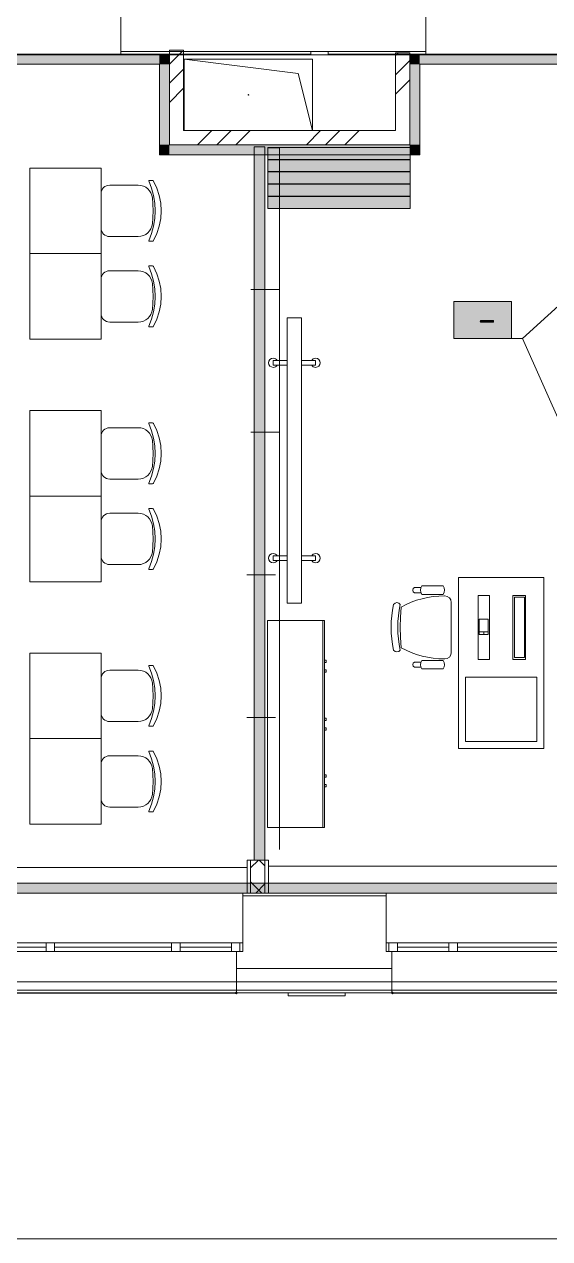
# Model space of a CAD drawing. Header units: millimetres. Extents: x 0 to 1189, y 0 to 841.
# Drawn here: x 443.1 to 480, y 287.9 to 373 of the extents above; entities that cross this region are included whole.
import ezdxf

# ---------------------------------------------------------------- set-up
doc = ezdxf.new("R2010")
doc.units = ezdxf.units.MM

msp = doc.modelspace()

# ---------------------------------------------------------------- hatches: boundary and pattern name
at = {"true_color": 0xf1d696}
h = msp.add_hatch(color=41, dxfattribs=at)
h.dxf.hatch_style = 2
h.paths.add_polyline_path([(386.47659, 370.198336), (386.47659, 370.898337), (452.618691, 370.898337), (452.618691, 370.198336)])
h = msp.add_hatch(color=41, dxfattribs=at)
h.dxf.hatch_style = 2
h.paths.add_polyline_path([(452.618691, 370.198336), (452.618691, 370.898337), (453.318693, 370.898337)])
h = msp.add_hatch(color=41, dxfattribs=at)
h.dxf.hatch_style = 2
h.paths.add_polyline_path([(452.618691, 370.198336), (453.318693, 370.898337), (453.318693, 370.198336)])
h = msp.add_hatch(color=41, dxfattribs=at)
h.dxf.hatch_style = 2
h.paths.add_polyline_path([(470.876719, 370.204336), (470.176718, 370.204336), (470.176718, 370.904337)])
h = msp.add_hatch(color=41, dxfattribs=at)
h.dxf.hatch_style = 2
h.paths.add_polyline_path([(470.876719, 370.904337), (470.876719, 370.204336), (470.176718, 370.904337)])
h = msp.add_hatch(color=41, dxfattribs=at)
h.dxf.hatch_style = 2
h.paths.add_polyline_path([(470.876719, 370.904337), (541.951828, 370.904337), (541.951828, 370.204336), (470.876719, 370.204336)])
h = msp.add_hatch(color=41, dxfattribs=at)
h.dxf.hatch_style = 2
h.paths.add_polyline_path([(452.618691, 370.198336), (453.318693, 370.198336), (453.318693, 364.554328), (452.618691, 364.554328)])
h = msp.add_hatch(color=41, dxfattribs=at)
h.dxf.hatch_style = 2
h.paths.add_polyline_path([(470.876719, 364.554328), (470.176718, 364.554328), (470.176718, 370.204336), (470.876719, 370.204336)])
h = msp.add_hatch(color=41, dxfattribs=at)
h.dxf.hatch_style = 2
h.paths.add_polyline_path([(453.318693, 364.554328), (452.618691, 363.854327), (452.618691, 364.554328)])
h = msp.add_hatch(color=41, dxfattribs=at)
h.dxf.hatch_style = 2
h.paths.add_polyline_path([(453.318693, 364.554328), (453.318693, 363.854327), (452.618691, 363.854327)])
h = msp.add_hatch(color=41, dxfattribs=at)
h.dxf.hatch_style = 2
h.paths.add_polyline_path([(453.318693, 363.854327), (453.318693, 364.554328), (470.176718, 364.554328), (470.176718, 363.854327)])
at = {"true_color": 0xffffff}
h = msp.add_hatch(color=7, dxfattribs=at)
h.dxf.hatch_style = 2
h.paths.add_polyline_path([(460.016703, 314.404251), (459.260702, 314.404251), (459.260702, 364.404327), (460.016703, 364.404327)])
h = msp.add_hatch(color=7, dxfattribs=at)
h.dxf.hatch_style = 2
h.paths.add_polyline_path([(460.216703, 364.370327), (470.216718, 364.370327), (470.216718, 363.530326), (460.216703, 363.530326)])
at = {"true_color": 0xf1d696}
h = msp.add_hatch(color=41, dxfattribs=at)
h.dxf.hatch_style = 2
h.paths.add_polyline_path([(470.176718, 364.554328), (470.876719, 363.854327), (470.176718, 363.854327)])
h = msp.add_hatch(color=41, dxfattribs=at)
h.dxf.hatch_style = 2
h.paths.add_polyline_path([(470.876719, 364.554328), (470.876719, 363.854327), (470.176718, 364.554328)])
at = {"true_color": 0xffffff}
h = msp.add_hatch(color=7, dxfattribs=at)
h.dxf.hatch_style = 2
h.paths.add_polyline_path([(460.216703, 363.510326), (470.216718, 363.510326), (470.216718, 362.670325), (460.216703, 362.670325)])
h = msp.add_hatch(color=7, dxfattribs=at)
h.dxf.hatch_style = 2
h.paths.add_polyline_path([(460.216703, 362.650325), (470.216718, 362.650325), (470.216718, 361.810323), (460.216703, 361.810323)])
h = msp.add_hatch(color=7, dxfattribs=at)
h.dxf.hatch_style = 2
h.paths.add_polyline_path([(460.216703, 361.790323), (470.216718, 361.790323), (470.216718, 360.950322), (460.216703, 360.950322)])
h = msp.add_hatch(color=7, dxfattribs=at)
h.dxf.hatch_style = 2
h.paths.add_polyline_path([(460.216703, 360.930322), (470.216718, 360.930322), (470.216718, 360.090321), (460.216703, 360.090321)])
h = msp.add_hatch(color=7, dxfattribs=at)
h.dxf.hatch_style = 2
h.paths.add_polyline_path([(473.274723, 353.574311), (477.314729, 353.574311), (477.314729, 350.985307), (473.274723, 350.985307)])
h = msp.add_hatch(color=7, dxfattribs=at)
h.dxf.hatch_style = 2
h.paths.add_polyline_path([(473.274723, 353.574311), (477.314729, 353.574311), (477.314729, 350.985307), (473.274723, 350.985307)])
at = {"true_color": 0x0077b0}
h = msp.add_hatch(color=144, dxfattribs=at)
h.paths.add_polyline_path([(474.484045, 352.177881), (474.484045, 352.984861), (474.454555, 353.141544), (474.365534, 353.272595), (474.236894, 353.358998), (474.080556, 353.38835), (473.92408, 353.358998), (473.792822, 353.272595), (473.705385, 353.141544), (473.677066, 352.984861), (473.677066, 352.177881), (473.705385, 352.021543), (473.792822, 351.892903), (473.92408, 351.803882), (474.080556, 351.774392), (474.236894, 351.803882), (474.365534, 351.892903), (474.454555, 352.021543)])
h.paths.add_polyline_path([(474.684688, 352.177881), (474.673534, 352.057226), (474.640108, 351.9452), (474.584461, 351.842166), (474.506645, 351.748485), (474.414877, 351.671185), (474.312824, 351.616675), (474.20116, 351.584386), (474.080556, 351.57375), (473.958823, 351.584386), (473.847116, 351.616675), (473.744917, 351.671185), (473.65171, 351.748485), (473.57398, 351.842166), (473.518523, 351.9452), (473.485286, 352.057226), (473.474219, 352.177881), (473.474219, 352.984861), (473.485286, 353.106593), (473.518523, 353.2183), (473.57398, 353.320499), (473.65171, 353.413706), (473.744917, 353.491522), (473.847116, 353.547169), (473.958823, 353.580595), (474.080556, 353.591749), (474.201212, 353.580638), (474.313238, 353.547514), (474.416272, 353.492685), (474.509953, 353.416462), (474.585857, 353.322824), (474.640522, 353.219678), (474.673586, 353.107024), (474.684688, 352.984861)])
h = msp.add_hatch(color=144, dxfattribs=at)
h.paths.add_polyline_path([(474.484045, 352.177881), (474.484045, 352.984861), (474.454555, 353.141544), (474.365534, 353.272595), (474.236894, 353.358998), (474.080556, 353.38835), (473.92408, 353.358998), (473.792822, 353.272595), (473.705385, 353.141544), (473.677066, 352.984861), (473.677066, 352.177881), (473.705385, 352.021543), (473.792822, 351.892903), (473.92408, 351.803882), (474.080556, 351.774392), (474.236894, 351.803882), (474.365534, 351.892903), (474.454555, 352.021543)])
h.paths.add_polyline_path([(474.684688, 352.177881), (474.673534, 352.057226), (474.640108, 351.9452), (474.584461, 351.842166), (474.506645, 351.748485), (474.414877, 351.671185), (474.312824, 351.616675), (474.20116, 351.584386), (474.080556, 351.57375), (473.958823, 351.584386), (473.847116, 351.616675), (473.744917, 351.671185), (473.65171, 351.748485), (473.57398, 351.842166), (473.518523, 351.9452), (473.485286, 352.057226), (473.474219, 352.177881), (473.474219, 352.984861), (473.485286, 353.106593), (473.518523, 353.2183), (473.57398, 353.320499), (473.65171, 353.413706), (473.744917, 353.491522), (473.847116, 353.547169), (473.958823, 353.580595), (474.080556, 353.591749), (474.201212, 353.580638), (474.313238, 353.547514), (474.416272, 353.492685), (474.509953, 353.416462), (474.585857, 353.322824), (474.640522, 353.219678), (474.673586, 353.107024), (474.684688, 352.984861)])
h = msp.add_hatch(color=144, dxfattribs=at)
h.dxf.hatch_style = 2
h.paths.add_polyline_path([(476.907165, 353.247239), (476.675655, 353.015729), (476.605099, 352.984861), (476.528963, 353.010148), (476.503676, 353.086284), (476.531788, 353.15684), (476.927009, 353.552061), (476.967799, 353.581413), (477.008589, 353.591749), (477.084725, 353.566186), (477.110012, 353.489774), (477.110012, 351.672417), (477.084725, 351.597658), (477.008589, 351.57375), (476.932452, 351.597658), (476.907165, 351.672417)])
h = msp.add_hatch(color=144, dxfattribs=at)
h.dxf.hatch_style = 2
h.paths.add_polyline_path([(476.907165, 353.247239), (476.675655, 353.015729), (476.605099, 352.984861), (476.528963, 353.010148), (476.503676, 353.086284), (476.531788, 353.15684), (476.927009, 353.552061), (476.967799, 353.581413), (477.008589, 353.591749), (477.084725, 353.566186), (477.110012, 353.489774), (477.110012, 351.672417), (477.084725, 351.597658), (477.008589, 351.57375), (476.932452, 351.597658), (476.907165, 351.672417)])
h = msp.add_hatch(color=144, dxfattribs=at)
h.dxf.hatch_style = 2
h.paths.add_polyline_path([(475.997586, 352.075907), (475.190607, 352.075907), (475.11447, 352.101469), (475.089183, 352.177881), (475.11447, 352.254018), (475.190607, 352.279305), (475.997586, 352.279305), (476.073722, 352.254018), (476.099009, 352.177881), (476.073722, 352.101469)])
h = msp.add_hatch(color=144, dxfattribs=at)
h.dxf.hatch_style = 2
h.paths.add_polyline_path([(475.997586, 352.075907), (475.190607, 352.075907), (475.11447, 352.101469), (475.089183, 352.177881), (475.11447, 352.254018), (475.190607, 352.279305), (475.997586, 352.279305), (476.073722, 352.254018), (476.099009, 352.177881), (476.073722, 352.101469)])
at = {"true_color": 0xf1d696}
h = msp.add_hatch(color=41, dxfattribs=at)
h.dxf.hatch_style = 2
h.paths.add_polyline_path([(486.018743, 312.804249), (486.018743, 312.104248), (440.266673, 312.104248), (440.966674, 312.804249)])
h = msp.add_hatch(color=7)
h.dxf.hatch_style = 2
h.paths.add_polyline_path([(458.1067, 305.104237), (458.080262, 305.167799), (458.0167, 305.194237), (457.953137, 305.167799), (457.9267, 305.104237), (457.9267, 305.094237), (457.953137, 305.030674), (458.0167, 305.004237), (458.080262, 305.030674), (458.1067, 305.094237)])
h = msp.add_hatch(color=7)
h.dxf.hatch_style = 2
h.paths.add_polyline_path([(469.056717, 305.104237), (469.030279, 305.167799), (468.966716, 305.194237), (468.903154, 305.167799), (468.876716, 305.104237), (468.876716, 305.094237), (468.903154, 305.030674), (468.966716, 305.004237), (469.030279, 305.030674), (469.056717, 305.094237)])

# ---------------------------------------------------------------- linework, layer by layer
at = {"color": 7, "lineweight": 0}
for points in [[(449.906687, 374.804343), (449.906687, 371.104338)], [(471.31672, 371.104338), (471.31672, 374.804343)], [(454.318694, 371.198338), (453.318693, 371.198338)], [(453.318693, 371.198338), (453.318693, 364.554328)], [(454.318694, 365.554329), (454.318694, 371.198338)], [(198.085303, 370.871337), (863.72632, 370.871337)], [(452.618691, 370.898337), (385.776589, 370.898337)], [(471.31672, 371.104338), (449.906687, 371.104338)], [(449.906687, 371.104338), (449.906687, 370.904337)], [(449.906687, 370.904337), (463.249708, 370.904337)], [(453.318693, 370.898337), (452.618691, 370.898337)], [(453.318693, 370.214336), (454.208694, 371.104338)], [(453.318693, 364.554328), (453.318693, 370.898337)], [(454.358694, 370.549337), (454.358694, 365.554329)], [(463.358708, 370.549337), (454.358694, 370.549337)], [(462.358706, 369.549335), (454.358694, 370.549337)], [(454.358694, 370.549337), (454.358694, 365.554329)], [(463.358708, 370.549337), (454.358694, 370.549337)], [(463.249708, 370.904337), (463.249708, 371.104338)], [(463.358708, 365.554329), (463.358708, 370.549337)], [(463.358708, 365.554329), (463.358708, 370.549337)], [(464.44971, 371.104338), (464.44971, 370.904337)], [(464.44971, 370.904337), (471.31672, 370.904337)], [(469.176717, 370.805337), (469.375717, 371.004338)], [(470.176718, 371.004338), (469.176717, 371.004338)], [(469.176717, 371.004338), (469.176717, 365.554329)], [(469.176717, 369.456335), (470.176718, 370.456337)], [(470.176718, 364.554328), (470.176718, 371.004338)], [(470.176718, 370.904337), (470.176718, 370.204336)], [(541.951828, 370.904337), (470.176718, 370.904337)], [(471.31672, 370.904337), (471.31672, 371.104338)], [(387.176592, 370.198336), (452.618691, 370.198336)], [(452.618691, 370.198336), (452.618691, 364.554328)], [(453.318693, 368.864334), (454.318694, 369.864336)], [(463.357708, 365.554329), (462.358706, 369.549335)], [(470.176718, 370.204336), (470.176718, 364.554328)], [(470.876719, 370.204336), (541.951828, 370.204336)], [(470.876719, 363.854327), (470.876719, 370.204336)], [(469.176717, 368.107333), (470.176718, 369.107335)], [(453.318693, 367.515332), (454.318694, 368.515334)], [(458.833701, 368.049333), (458.858701, 368.074333), (458.883701, 368.049333)], [(458.833701, 368.049333), (458.858701, 368.074333), (458.871701, 368.071333)], [(458.883701, 368.049333), (458.858701, 368.024333), (458.833701, 368.049333)], [(458.865701, 368.025333), (458.833701, 368.049333)], [(469.176717, 365.554329), (454.318694, 365.554329)], [(455.291696, 364.554328), (456.291697, 365.554329)], [(456.641698, 364.554328), (457.641699, 365.554329)], [(457.9907, 364.554328), (458.990701, 365.554329)], [(462.925707, 364.554328), (463.925709, 365.554329)], [(464.274709, 364.554328), (465.274711, 365.554329)], [(465.623711, 364.554328), (466.623713, 365.554329)], [(452.618691, 363.854327), (452.618691, 364.554328)], [(453.318693, 364.554328), (470.176718, 364.554328)], [(470.176718, 364.554328), (453.318693, 364.554328)], [(460.016703, 364.404327), (459.260702, 364.404327)], [(459.260702, 364.404327), (459.260702, 314.404251)], [(460.016703, 314.404251), (460.016703, 364.404327)], [(470.216718, 364.370327), (460.216703, 364.370327)], [(460.216703, 364.370327), (460.216703, 363.530326)], [(470.216718, 363.530326), (470.216718, 364.370327)], [(452.618691, 363.854327), (470.176718, 363.854327)], [(460.216703, 363.530326), (470.216718, 363.530326)], [(470.216718, 363.510326), (460.216703, 363.510326)], [(460.216703, 363.510326), (460.216703, 362.670325)], [(460.260703, 364.349327), (461.060704, 364.349327)], [(461.038704, 364.349327), (461.038704, 315.149252)], [(461.038704, 364.349327), (461.038704, 315.149252)], [(470.876719, 363.854327), (470.176718, 363.854327)], [(470.216718, 362.670325), (470.216718, 363.510326)], [(460.216703, 362.670325), (470.216718, 362.670325)], [(470.216718, 362.650325), (460.216703, 362.650325)], [(460.216703, 362.650325), (460.216703, 361.810323)], [(460.216703, 361.810323), (470.216718, 361.810323)], [(470.216718, 361.810323), (470.216718, 362.650325)], [(470.216718, 361.790323), (460.216703, 361.790323)], [(460.216703, 361.790323), (460.216703, 360.950322)], [(470.216718, 360.950322), (470.216718, 361.790323)], [(460.216703, 360.950322), (470.216718, 360.950322)], [(470.216718, 360.930322), (460.216703, 360.930322)], [(460.216703, 360.930322), (460.216703, 360.090321)], [(470.216718, 360.090321), (470.216718, 360.930322)], [(460.216703, 360.090321), (470.216718, 360.090321)], [(459.038701, 354.404312), (461.038704, 354.404312)], [(459.038701, 344.404297), (461.038704, 344.404297)], [(458.753701, 334.404282), (460.753704, 334.404282)], [(458.753701, 324.404266), (460.753704, 324.404266)], [(460.266703, 314.404251), (458.766701, 314.404251)], [(458.766701, 314.404251), (458.766701, 312.104248)], [(459.016701, 313.86125), (459.559702, 314.404251)], [(459.016701, 314.404251), (459.016701, 312.104248)], [(459.260702, 314.404251), (460.016703, 314.404251)], [(460.016703, 314.01525), (459.627702, 314.404251)], [(460.016703, 314.404251), (460.016703, 312.104248)], [(460.266703, 312.104248), (460.266703, 314.404251)], [(458.766701, 313.90425), (440.266673, 313.90425)], [(486.242743, 313.98825), (460.266703, 313.98825)], [(486.018743, 312.804249), (440.966674, 312.804249)], [(459.806702, 312.104248), (459.016701, 312.894249)], [(459.380702, 312.104248), (460.016703, 312.739248)], [(440.266673, 312.104248), (486.718744, 312.104248)], [(468.518716, 312.104248), (458.4667, 312.104248)], [(458.4667, 312.104248), (458.4667, 311.904247)], [(458.4667, 311.904247), (458.4667, 308.604242)], [(468.518716, 311.904247), (458.4667, 311.904247)], [(468.518716, 311.904247), (468.518716, 312.104248)], [(468.518716, 308.604242), (468.518716, 311.904247)], [(441.066674, 308.604242), (444.666679, 308.604242)], [(444.666679, 308.304242), (441.066674, 308.304242)], [(444.666679, 308.004241), (444.666679, 308.604242)], [(444.666679, 308.604242), (445.26668, 308.604242)], [(445.26668, 308.604242), (444.666679, 308.604242)], [(445.26668, 308.604242), (445.26668, 308.004241)], [(445.26668, 308.604242), (453.466693, 308.604242)], [(453.466693, 308.304242), (445.26668, 308.304242)], [(453.466693, 308.004241), (453.466693, 308.604242)], [(453.466693, 308.604242), (454.066694, 308.604242)], [(454.066694, 308.604242), (453.466693, 308.604242)], [(454.066694, 308.604242), (454.066694, 308.004241)], [(454.066694, 308.604242), (457.666699, 308.604242)], [(457.666699, 308.304242), (454.066694, 308.304242)], [(457.666699, 308.004241), (457.666699, 308.604242)], [(457.666699, 308.604242), (458.4667, 308.604242)], [(458.4667, 308.604242), (457.666699, 308.604242)], [(458.2667, 308.604242), (458.2667, 308.004241)], [(458.4667, 308.604242), (458.4667, 308.004241)], [(458.4667, 308.004241), (458.4667, 308.604242)], [(469.318717, 308.604242), (468.518716, 308.604242)], [(468.518716, 308.604242), (468.518716, 308.004241)], [(469.318717, 308.604242), (468.518716, 308.604242)], [(468.518716, 308.604242), (468.518716, 308.004241)], [(468.718716, 308.604242), (468.718716, 308.004241)], [(469.318717, 308.004241), (469.318717, 308.604242)], [(469.318717, 308.604242), (472.918723, 308.604242)], [(472.918723, 308.304242), (469.318717, 308.304242)], [(472.918723, 308.004241), (472.918723, 308.604242)], [(472.918723, 308.604242), (473.518723, 308.604242)], [(473.518723, 308.604242), (472.918723, 308.604242)], [(473.518723, 308.604242), (473.518723, 308.004241)], [(473.518723, 308.604242), (481.718736, 308.604242)], [(481.718736, 308.304242), (473.518723, 308.304242)], [(444.666679, 308.004241), (441.066674, 308.004241)], [(445.26668, 308.004241), (444.666679, 308.004241)], [(444.666679, 308.004241), (445.26668, 308.004241)], [(453.466693, 308.004241), (445.26668, 308.004241)], [(454.066694, 308.004241), (453.466693, 308.004241)], [(453.466693, 308.004241), (454.066694, 308.004241)], [(457.666699, 308.004241), (454.066694, 308.004241)], [(458.4667, 308.004241), (457.666699, 308.004241)], [(457.666699, 308.004241), (458.4667, 308.004241)], [(458.0167, 308.004241), (458.0167, 306.804239)], [(468.518716, 308.004241), (469.318717, 308.004241)], [(468.518716, 308.004241), (469.318717, 308.004241)], [(468.918716, 306.804239), (468.918716, 308.004241)], [(472.918723, 308.004241), (469.318717, 308.004241)], [(473.518723, 308.004241), (472.918723, 308.004241)], [(472.918723, 308.004241), (473.518723, 308.004241)], [(481.718736, 308.004241), (473.518723, 308.004241)], [(468.918716, 306.804239), (458.0167, 306.804239)], [(458.0167, 306.804239), (458.0167, 305.104237)], [(468.918716, 305.104237), (468.918716, 306.804239)], [(198.085303, 305.871238), (810.158238, 305.871238)], [(458.0167, 305.094237), (440.318673, 305.094237)], [(440.666673, 305.304237), (458.0167, 305.304237)], [(458.0167, 305.104237), (440.666673, 305.104237)], [(468.918716, 305.304237), (458.0167, 305.304237)], [(458.0167, 305.104237), (468.918716, 305.104237)], [(461.658705, 305.104237), (461.658705, 304.904237)], [(461.658705, 304.904237), (465.658711, 304.904237)], [(465.658711, 304.904237), (465.658711, 305.104237)], [(468.918716, 305.304237), (486.268743, 305.304237)], [(468.918716, 305.104237), (486.268743, 305.104237)], [(486.508743, 305.094237), (468.966716, 305.094237)], [(198.085303, 287.87121), (810.158238, 287.87121)]]:
    msp.add_lwpolyline(points, dxfattribs=at)
at = {"color": 144, "lineweight": 0, "true_color": 0x0077b0}
for points in [[(498.391435, 369.395929), (478.09073, 350.985307)], [(473.274723, 353.574311), (477.314729, 353.574311)], [(473.274723, 350.985307), (473.274723, 353.574311)], [(473.274723, 353.574311), (477.314729, 353.574311)], [(473.274723, 350.985307), (473.274723, 353.574311)], [(477.314729, 353.574311), (477.314729, 350.985307)], [(477.314729, 353.574311), (477.314729, 350.985307)], [(477.314729, 350.985307), (473.274723, 350.985307)], [(477.314729, 350.985307), (473.274723, 350.985307)], [(478.09073, 350.985307), (477.314729, 350.985307)], [(478.09073, 350.985307), (477.314729, 350.985307)], [(493.681754, 315.967253), (478.09073, 350.985307)]]:
    msp.add_lwpolyline(points, dxfattribs=at)
at = {"color": 253, "lineweight": 0, "true_color": 0x999999}
for points in [[(443.533678, 356.924316), (443.533678, 362.924325)], [(443.533678, 362.924325), (448.533685, 362.924325)], [(448.533685, 362.924325), (448.533685, 356.924316)], [(451.88069, 362.016324), (451.87769, 362.029324), (451.886315, 362.050699), (451.90769, 362.059324)], [(451.88069, 362.016324), (451.87769, 362.029324), (451.886315, 362.050699), (451.90769, 362.059324)], [(451.88069, 362.016324), (452.07105, 361.512682), (452.208066, 360.993197), (452.290894, 360.462275), (452.318691, 359.924321), (452.290894, 359.386507), (452.208066, 358.855819), (452.07105, 358.336381), (451.88069, 357.832317)], [(451.88069, 362.016324), (452.07105, 361.512682), (452.208066, 360.993197), (452.290894, 360.462275), (452.318691, 359.924321), (452.290894, 359.386507), (452.208066, 358.855819), (452.07105, 358.336381), (451.88069, 357.832317)], [(452.123691, 362.059324), (451.90769, 362.059324)], [(452.123691, 362.059324), (451.90769, 362.059324)], [(452.123691, 362.059324), (452.172566, 362.046699), (452.208691, 362.012324)], [(452.123691, 362.059324), (452.172566, 362.046699), (452.208691, 362.012324)], [(452.208691, 362.012324), (452.44241, 361.519292), (452.611441, 361.002822), (452.714098, 360.469103), (452.748692, 359.924321), (452.714098, 359.37996), (452.611441, 358.846194), (452.44241, 358.32949), (452.208691, 357.836317)], [(452.208691, 362.012324), (452.44241, 361.519292), (452.611441, 361.002822), (452.714098, 360.469103), (452.748692, 359.924321), (452.714098, 359.37996), (452.611441, 358.846194), (452.44241, 358.32949), (452.208691, 357.836317)], [(448.533685, 361.124322), (448.54589, 361.245424), (448.580888, 361.358135), (448.636254, 361.460065), (448.709561, 361.548823), (448.798383, 361.622018), (448.900295, 361.677261), (449.012872, 361.712159), (449.133686, 361.724323)], [(448.533685, 361.124322), (448.54589, 361.245424), (448.580888, 361.358135), (448.636254, 361.460065), (448.709561, 361.548823), (448.798383, 361.622018), (448.900295, 361.677261), (449.012872, 361.712159), (449.133686, 361.724323)], [(448.533685, 358.723319), (448.533685, 361.124322)], [(448.533685, 358.723319), (448.533685, 361.124322)], [(449.133686, 361.724323), (451.136689, 361.724323)], [(449.133686, 361.724323), (451.136689, 361.724323)], [(451.136689, 361.724323), (451.324926, 361.70661), (451.50183, 361.655558), (451.663946, 361.574294), (451.807815, 361.465948), (451.929981, 361.333649), (452.026987, 361.180526), (452.095376, 361.009707), (452.131691, 360.824322)], [(451.136689, 361.724323), (451.324926, 361.70661), (451.50183, 361.655558), (451.663946, 361.574294), (451.807815, 361.465948), (451.929981, 361.333649), (452.026987, 361.180526), (452.095376, 361.009707), (452.131691, 360.824322)], [(452.126691, 360.865322), (452.168566, 360.395946), (452.182691, 359.924321), (452.168566, 359.45307), (452.126691, 358.983319)], [(452.126691, 360.865322), (452.168566, 360.395946), (452.182691, 359.924321), (452.168566, 359.45307), (452.126691, 358.983319)], [(449.133686, 358.124318), (449.012872, 358.136523), (448.900295, 358.171521), (448.798383, 358.226886), (448.709561, 358.300193), (448.636254, 358.389015), (448.580888, 358.490928), (448.54589, 358.603504), (448.533685, 358.724319)], [(449.133686, 358.124318), (449.012872, 358.136523), (448.900295, 358.171521), (448.798383, 358.226886), (448.709561, 358.300193), (448.636254, 358.389015), (448.580888, 358.490928), (448.54589, 358.603504), (448.533685, 358.724319)], [(452.131691, 359.024319), (452.095376, 358.838934), (452.026987, 358.668116), (451.929981, 358.514992), (451.807815, 358.382693), (451.663946, 358.274347), (451.50183, 358.193084), (451.324926, 358.142031), (451.136689, 358.124318)], [(452.131691, 359.024319), (452.095376, 358.838934), (452.026987, 358.668116), (451.929981, 358.514992), (451.807815, 358.382693), (451.663946, 358.274347), (451.50183, 358.193084), (451.324926, 358.142031), (451.136689, 358.124318)], [(449.133686, 358.124318), (451.136689, 358.124318)], [(449.133686, 358.124318), (451.136689, 358.124318)], [(451.90769, 357.789317), (451.886315, 357.798317), (451.87769, 357.819317), (451.88069, 357.832317)], [(451.90769, 357.789317), (451.886315, 357.798317), (451.87769, 357.819317), (451.88069, 357.832317)], [(452.123691, 357.789317), (451.90769, 357.789317)], [(452.123691, 357.789317), (451.90769, 357.789317)], [(452.208691, 357.836317), (452.172566, 357.801942), (452.123691, 357.789317)], [(452.208691, 357.836317), (452.172566, 357.801942), (452.123691, 357.789317)], [(443.533678, 350.924307), (443.533678, 356.924316)], [(443.533678, 356.924316), (448.533685, 356.924316)], [(448.533685, 356.924316), (443.533678, 356.924316)], [(448.533685, 356.924316), (448.533685, 350.924307)], [(451.88069, 356.016315), (451.87769, 356.029315), (451.886315, 356.05069), (451.90769, 356.059315)], [(451.88069, 356.016315), (451.87769, 356.029315), (451.886315, 356.05069), (451.90769, 356.059315)], [(451.88069, 356.016315), (452.07105, 355.512673), (452.208066, 354.993188), (452.290894, 354.462265), (452.318691, 353.924311), (452.290894, 353.386498), (452.208066, 352.85581), (452.07105, 352.336371), (451.88069, 351.832308)], [(451.88069, 356.016315), (452.07105, 355.512673), (452.208066, 354.993188), (452.290894, 354.462265), (452.318691, 353.924311), (452.290894, 353.386498), (452.208066, 352.85581), (452.07105, 352.336371), (451.88069, 351.832308)], [(452.123691, 356.059315), (451.90769, 356.059315)], [(452.123691, 356.059315), (451.90769, 356.059315)], [(452.123691, 356.059315), (452.172566, 356.04669), (452.208691, 356.012315)], [(452.123691, 356.059315), (452.172566, 356.04669), (452.208691, 356.012315)], [(452.208691, 356.012315), (452.44241, 355.519283), (452.611441, 355.002813), (452.714098, 354.469093), (452.748692, 353.924311), (452.714098, 353.379951), (452.611441, 352.846185), (452.44241, 352.329481), (452.208691, 351.836308)], [(452.208691, 356.012315), (452.44241, 355.519283), (452.611441, 355.002813), (452.714098, 354.469093), (452.748692, 353.924311), (452.714098, 353.379951), (452.611441, 352.846185), (452.44241, 352.329481), (452.208691, 351.836308)], [(448.533685, 355.124313), (448.54589, 355.245415), (448.580888, 355.358126), (448.636254, 355.460056), (448.709561, 355.548814), (448.798383, 355.622009), (448.900295, 355.677252), (449.012872, 355.71215), (449.133686, 355.724314)], [(448.533685, 355.124313), (448.54589, 355.245415), (448.580888, 355.358126), (448.636254, 355.460056), (448.709561, 355.548814), (448.798383, 355.622009), (448.900295, 355.677252), (449.012872, 355.71215), (449.133686, 355.724314)], [(448.533685, 352.72331), (448.533685, 355.124313)], [(448.533685, 352.72331), (448.533685, 355.124313)], [(449.133686, 355.724314), (451.136689, 355.724314)], [(449.133686, 355.724314), (451.136689, 355.724314)], [(451.136689, 355.724314), (451.324926, 355.706601), (451.50183, 355.655548), (451.663946, 355.574285), (451.807815, 355.465939), (451.929981, 355.33364), (452.026987, 355.180516), (452.095376, 355.009698), (452.131691, 354.824313)], [(451.136689, 355.724314), (451.324926, 355.706601), (451.50183, 355.655548), (451.663946, 355.574285), (451.807815, 355.465939), (451.929981, 355.33364), (452.026987, 355.180516), (452.095376, 355.009698), (452.131691, 354.824313)], [(452.126691, 354.865313), (452.168566, 354.395937), (452.182691, 353.924311), (452.168566, 353.453061), (452.126691, 352.98331)], [(452.126691, 354.865313), (452.168566, 354.395937), (452.182691, 353.924311), (452.168566, 353.453061), (452.126691, 352.98331)], [(449.133686, 352.124309), (449.012872, 352.136514), (448.900295, 352.171512), (448.798383, 352.226877), (448.709561, 352.300184), (448.636254, 352.389006), (448.580888, 352.490919), (448.54589, 352.603495), (448.533685, 352.72431)], [(449.133686, 352.124309), (449.012872, 352.136514), (448.900295, 352.171512), (448.798383, 352.226877), (448.709561, 352.300184), (448.636254, 352.389006), (448.580888, 352.490919), (448.54589, 352.603495), (448.533685, 352.72431)], [(452.131691, 353.02431), (452.095376, 352.838925), (452.026987, 352.668106), (451.929981, 352.514983), (451.807815, 352.382684), (451.663946, 352.274338), (451.50183, 352.193074), (451.324926, 352.142022), (451.136689, 352.124309)], [(452.131691, 353.02431), (452.095376, 352.838925), (452.026987, 352.668106), (451.929981, 352.514983), (451.807815, 352.382684), (451.663946, 352.274338), (451.50183, 352.193074), (451.324926, 352.142022), (451.136689, 352.124309)], [(449.133686, 352.124309), (451.136689, 352.124309)], [(449.133686, 352.124309), (451.136689, 352.124309)], [(451.90769, 351.789308), (451.886315, 351.798308), (451.87769, 351.819308), (451.88069, 351.832308)], [(451.90769, 351.789308), (451.886315, 351.798308), (451.87769, 351.819308), (451.88069, 351.832308)], [(452.123691, 351.789308), (451.90769, 351.789308)], [(452.123691, 351.789308), (451.90769, 351.789308)], [(452.208691, 351.836308), (452.172566, 351.801933), (452.123691, 351.789308)], [(452.208691, 351.836308), (452.172566, 351.801933), (452.123691, 351.789308)], [(461.587705, 332.424279), (461.587705, 352.424309)], [(461.587705, 352.424309), (462.587707, 352.424309)], [(462.587707, 352.424309), (462.587707, 332.424279)], [(448.533685, 350.924307), (443.533678, 350.924307)], [(460.874704, 349.109304), (460.823735, 349.044007), (460.758704, 348.994929), (460.683173, 348.964038), (460.600704, 348.953304), (460.47661, 348.978413), (460.375203, 349.046929), (460.306797, 349.148632), (460.281703, 349.273304), (460.306797, 349.397398), (460.375203, 349.498805), (460.47661, 349.567211), (460.600704, 349.592305), (460.683173, 349.581727), (460.758704, 349.55118), (460.823735, 349.502445), (460.874704, 349.437305)], [(461.587705, 349.437305), (460.600704, 349.437305)], [(460.600704, 349.437305), (460.600704, 349.109304)], [(460.600704, 349.109304), (461.587705, 349.109304)], [(463.573708, 349.437305), (462.587707, 349.437305)], [(462.587707, 349.109304), (463.573708, 349.109304)], [(463.299708, 349.437305), (463.351239, 349.502445), (463.416458, 349.55118), (463.491802, 349.581727), (463.573708, 349.592305), (463.697802, 349.567211), (463.799209, 349.498805), (463.867615, 349.397398), (463.892709, 349.273304), (463.867615, 349.148632), (463.799209, 349.046929), (463.697802, 348.978413), (463.573708, 348.953304), (463.491802, 348.964038), (463.416458, 348.994929), (463.351239, 349.044007), (463.299708, 349.109304)], [(463.573708, 349.109304), (463.573708, 349.437305)], [(443.533678, 339.92429), (443.533678, 345.924299)], [(443.533678, 345.924299), (448.533685, 345.924299)], [(448.533685, 345.924299), (448.533685, 339.92429)], [(451.88069, 345.016298), (451.87769, 345.029298), (451.886315, 345.050673), (451.90769, 345.059298)], [(451.88069, 345.016298), (451.87769, 345.029298), (451.886315, 345.050673), (451.90769, 345.059298)], [(451.88069, 345.016298), (452.07105, 344.512656), (452.208066, 343.993171), (452.290894, 343.462249), (452.318691, 342.924295), (452.290894, 342.386481), (452.208066, 341.855793), (452.07105, 341.336355), (451.88069, 340.832291)], [(451.88069, 345.016298), (452.07105, 344.512656), (452.208066, 343.993171), (452.290894, 343.462249), (452.318691, 342.924295), (452.290894, 342.386481), (452.208066, 341.855793), (452.07105, 341.336355), (451.88069, 340.832291)], [(452.123691, 345.059298), (451.90769, 345.059298)], [(452.123691, 345.059298), (451.90769, 345.059298)], [(452.123691, 345.059298), (452.172566, 345.046673), (452.208691, 345.012298)], [(452.123691, 345.059298), (452.172566, 345.046673), (452.208691, 345.012298)], [(452.208691, 345.012298), (452.44241, 344.519266), (452.611441, 344.002796), (452.714098, 343.469077), (452.748692, 342.924295), (452.714098, 342.379934), (452.611441, 341.846168), (452.44241, 341.329464), (452.208691, 340.836291)], [(452.208691, 345.012298), (452.44241, 344.519266), (452.611441, 344.002796), (452.714098, 343.469077), (452.748692, 342.924295), (452.714098, 342.379934), (452.611441, 341.846168), (452.44241, 341.329464), (452.208691, 340.836291)], [(448.533685, 344.124296), (448.54589, 344.245398), (448.580888, 344.358109), (448.636254, 344.460039), (448.709561, 344.548797), (448.798383, 344.621993), (448.900295, 344.677235), (449.012872, 344.712133), (449.133686, 344.724297)], [(448.533685, 344.124296), (448.54589, 344.245398), (448.580888, 344.358109), (448.636254, 344.460039), (448.709561, 344.548797), (448.798383, 344.621993), (448.900295, 344.677235), (449.012872, 344.712133), (449.133686, 344.724297)], [(448.533685, 341.723293), (448.533685, 344.124296)], [(448.533685, 341.723293), (448.533685, 344.124296)], [(449.133686, 344.724297), (451.136689, 344.724297)], [(449.133686, 344.724297), (451.136689, 344.724297)], [(451.136689, 344.724297), (451.324926, 344.706584), (451.50183, 344.655532), (451.663946, 344.574268), (451.807815, 344.465922), (451.929981, 344.333623), (452.026987, 344.1805), (452.095376, 344.009681), (452.131691, 343.824296)], [(451.136689, 344.724297), (451.324926, 344.706584), (451.50183, 344.655532), (451.663946, 344.574268), (451.807815, 344.465922), (451.929981, 344.333623), (452.026987, 344.1805), (452.095376, 344.009681), (452.131691, 343.824296)], [(452.126691, 343.865296), (452.168566, 343.39592), (452.182691, 342.924295), (452.168566, 342.453044), (452.126691, 341.983293)], [(452.126691, 343.865296), (452.168566, 343.39592), (452.182691, 342.924295), (452.168566, 342.453044), (452.126691, 341.983293)], [(449.133686, 341.124292), (449.012872, 341.136497), (448.900295, 341.171495), (448.798383, 341.22686), (448.709561, 341.300167), (448.636254, 341.38899), (448.580888, 341.490902), (448.54589, 341.603478), (448.533685, 341.724293)], [(449.133686, 341.124292), (449.012872, 341.136497), (448.900295, 341.171495), (448.798383, 341.22686), (448.709561, 341.300167), (448.636254, 341.38899), (448.580888, 341.490902), (448.54589, 341.603478), (448.533685, 341.724293)], [(452.131691, 342.024293), (452.095376, 341.838908), (452.026987, 341.66809), (451.929981, 341.514966), (451.807815, 341.382667), (451.663946, 341.274321), (451.50183, 341.193058), (451.324926, 341.142005), (451.136689, 341.124292)], [(452.131691, 342.024293), (452.095376, 341.838908), (452.026987, 341.66809), (451.929981, 341.514966), (451.807815, 341.382667), (451.663946, 341.274321), (451.50183, 341.193058), (451.324926, 341.142005), (451.136689, 341.124292)], [(449.133686, 341.124292), (451.136689, 341.124292)], [(449.133686, 341.124292), (451.136689, 341.124292)], [(451.90769, 340.789291), (451.886315, 340.798291), (451.87769, 340.819291), (451.88069, 340.832291)], [(451.90769, 340.789291), (451.886315, 340.798291), (451.87769, 340.819291), (451.88069, 340.832291)], [(452.123691, 340.789291), (451.90769, 340.789291)], [(452.123691, 340.789291), (451.90769, 340.789291)], [(452.208691, 340.836291), (452.172566, 340.801916), (452.123691, 340.789291)], [(452.208691, 340.836291), (452.172566, 340.801916), (452.123691, 340.789291)], [(443.533678, 333.924281), (443.533678, 339.92429)], [(443.533678, 339.92429), (448.533685, 339.92429)], [(448.533685, 339.92429), (443.533678, 339.92429)], [(448.533685, 339.92429), (448.533685, 333.924281)], [(451.88069, 339.016289), (451.87769, 339.029289), (451.886315, 339.050664), (451.90769, 339.059289)], [(451.88069, 339.016289), (451.87769, 339.029289), (451.886315, 339.050664), (451.90769, 339.059289)], [(451.88069, 339.016289), (452.07105, 338.512647), (452.208066, 337.993162), (452.290894, 337.462239), (452.318691, 336.924285), (452.290894, 336.386472), (452.208066, 335.855784), (452.07105, 335.336346), (451.88069, 334.832282)], [(451.88069, 339.016289), (452.07105, 338.512647), (452.208066, 337.993162), (452.290894, 337.462239), (452.318691, 336.924285), (452.290894, 336.386472), (452.208066, 335.855784), (452.07105, 335.336346), (451.88069, 334.832282)], [(452.123691, 339.059289), (451.90769, 339.059289)], [(452.123691, 339.059289), (451.90769, 339.059289)], [(452.123691, 339.059289), (452.172566, 339.046664), (452.208691, 339.012289)], [(452.123691, 339.059289), (452.172566, 339.046664), (452.208691, 339.012289)], [(452.208691, 339.012289), (452.44241, 338.519257), (452.611441, 338.002787), (452.714098, 337.469068), (452.748692, 336.924285), (452.714098, 336.379925), (452.611441, 335.846159), (452.44241, 335.329455), (452.208691, 334.836282)], [(452.208691, 339.012289), (452.44241, 338.519257), (452.611441, 338.002787), (452.714098, 337.469068), (452.748692, 336.924285), (452.714098, 336.379925), (452.611441, 335.846159), (452.44241, 335.329455), (452.208691, 334.836282)], [(448.533685, 338.124287), (448.54589, 338.245389), (448.580888, 338.3581), (448.636254, 338.46003), (448.709561, 338.548788), (448.798383, 338.621983), (448.900295, 338.677226), (449.012872, 338.712124), (449.133686, 338.724288)], [(448.533685, 338.124287), (448.54589, 338.245389), (448.580888, 338.3581), (448.636254, 338.46003), (448.709561, 338.548788), (448.798383, 338.621983), (448.900295, 338.677226), (449.012872, 338.712124), (449.133686, 338.724288)], [(448.533685, 335.723284), (448.533685, 338.124287)], [(448.533685, 335.723284), (448.533685, 338.124287)], [(449.133686, 338.724288), (451.136689, 338.724288)], [(449.133686, 338.724288), (451.136689, 338.724288)], [(451.136689, 338.724288), (451.324926, 338.706575), (451.50183, 338.655522), (451.663946, 338.574259), (451.807815, 338.465913), (451.929981, 338.333614), (452.026987, 338.18049), (452.095376, 338.009672), (452.131691, 337.824287)], [(451.136689, 338.724288), (451.324926, 338.706575), (451.50183, 338.655522), (451.663946, 338.574259), (451.807815, 338.465913), (451.929981, 338.333614), (452.026987, 338.18049), (452.095376, 338.009672), (452.131691, 337.824287)], [(452.126691, 337.865287), (452.168566, 337.395911), (452.182691, 336.924285), (452.168566, 336.453035), (452.126691, 335.983284)], [(452.126691, 337.865287), (452.168566, 337.395911), (452.182691, 336.924285), (452.168566, 336.453035), (452.126691, 335.983284)], [(449.133686, 335.124283), (449.012872, 335.136488), (448.900295, 335.171486), (448.798383, 335.226851), (448.709561, 335.300158), (448.636254, 335.38898), (448.580888, 335.490893), (448.54589, 335.603469), (448.533685, 335.724284)], [(449.133686, 335.124283), (449.012872, 335.136488), (448.900295, 335.171486), (448.798383, 335.226851), (448.709561, 335.300158), (448.636254, 335.38898), (448.580888, 335.490893), (448.54589, 335.603469), (448.533685, 335.724284)], [(452.131691, 336.024284), (452.095376, 335.838899), (452.026987, 335.66808), (451.929981, 335.514957), (451.807815, 335.382658), (451.663946, 335.274312), (451.50183, 335.193048), (451.324926, 335.141996), (451.136689, 335.124283)], [(452.131691, 336.024284), (452.095376, 335.838899), (452.026987, 335.66808), (451.929981, 335.514957), (451.807815, 335.382658), (451.663946, 335.274312), (451.50183, 335.193048), (451.324926, 335.141996), (451.136689, 335.124283)], [(460.874704, 335.410283), (460.823735, 335.345564), (460.758704, 335.296783), (460.683173, 335.266002), (460.600704, 335.255283), (460.47661, 335.280377), (460.375203, 335.348783), (460.306797, 335.450189), (460.281703, 335.574283), (460.306797, 335.698955), (460.375203, 335.800659), (460.47661, 335.869174), (460.600704, 335.894284), (460.683173, 335.883565), (460.758704, 335.852784), (460.823735, 335.804002), (460.874704, 335.739284)], [(460.600704, 335.410283), (460.600704, 335.739284)], [(460.600704, 335.739284), (461.587705, 335.739284)], [(462.587707, 335.739284), (463.573708, 335.739284)], [(463.299708, 335.739284), (463.351239, 335.804002), (463.416458, 335.852784), (463.491802, 335.883565), (463.573708, 335.894284), (463.697802, 335.869174), (463.799209, 335.800659), (463.867615, 335.698955), (463.892709, 335.574283), (463.867615, 335.450189), (463.799209, 335.348783), (463.697802, 335.280377), (463.573708, 335.255283), (463.491802, 335.266002), (463.416458, 335.296783), (463.351239, 335.345564), (463.299708, 335.410283)], [(463.573708, 335.739284), (463.573708, 335.410283)], [(449.133686, 335.124283), (451.136689, 335.124283)], [(449.133686, 335.124283), (451.136689, 335.124283)], [(451.90769, 334.789282), (451.886315, 334.798282), (451.87769, 334.819282), (451.88069, 334.832282)], [(451.90769, 334.789282), (451.886315, 334.798282), (451.87769, 334.819282), (451.88069, 334.832282)], [(452.123691, 334.789282), (451.90769, 334.789282)], [(452.123691, 334.789282), (451.90769, 334.789282)], [(452.208691, 334.836282), (452.172566, 334.801907), (452.123691, 334.789282)], [(452.208691, 334.836282), (452.172566, 334.801907), (452.123691, 334.789282)], [(461.587705, 335.410283), (460.600704, 335.410283)], [(463.573708, 335.410283), (462.587707, 335.410283)], [(448.533685, 333.924281), (443.533678, 333.924281)], [(473.592724, 322.224263), (473.592724, 334.224281)], [(473.592724, 334.224281), (479.592733, 334.224281)], [(479.592733, 334.224281), (479.592733, 322.224263)], [(469.570717, 332.146278), (469.924339, 332.328573), (470.287687, 332.487513), (470.659614, 332.622804), (471.03897, 332.734154), (471.424607, 332.821269), (471.815377, 332.883857), (472.210132, 332.921625), (472.607722, 332.934279), (472.621722, 332.934279)], [(470.504719, 333.15228), (470.419594, 333.22703), (470.387719, 333.33628), (470.419219, 333.44503), (470.504719, 333.51928)], [(470.504719, 333.52028), (470.96072, 333.51928)], [(470.504719, 333.15228), (470.96272, 333.15228)], [(471.01872, 333.03728), (470.956095, 333.18228), (470.934719, 333.33928), (470.956095, 333.495405), (471.01872, 333.64028)], [(471.01872, 333.64028), (472.530722, 333.64028)], [(471.01872, 333.03728), (472.530722, 333.03728)], [(472.530722, 333.64028), (472.592472, 333.495405), (472.613722, 333.33928), (472.592472, 333.18228), (472.530722, 333.03728)], [(472.621722, 332.934279), (472.638722, 332.934279), (472.81555, 332.898639), (472.959848, 332.801404), (473.057082, 332.657107), (473.092723, 332.480279)], [(475.772727, 332.969279), (474.977726, 332.969279)], [(474.977726, 332.969279), (474.977726, 328.479273)], [(475.772727, 328.479273), (475.772727, 332.969279)], [(477.412729, 332.969279), (477.412729, 328.479273)], [(478.298731, 332.969279), (477.412729, 332.969279)], [(478.298731, 328.479273), (478.298731, 332.969279)], [(462.587707, 332.424279), (461.587705, 332.424279)], [(469.048717, 329.126274), (468.973013, 329.523446), (468.918591, 329.9239), (468.885732, 330.326791), (468.874716, 330.731276), (468.885732, 331.135339), (468.918591, 331.538277), (468.973013, 331.938965), (469.048717, 332.336278)], [(469.048717, 332.336278), (469.150217, 332.425779), (469.281717, 332.458279), (469.413092, 332.425779), (469.513717, 332.336278)], [(469.513717, 329.126274), (469.437592, 329.523446), (469.383217, 329.9239), (469.350592, 330.326791), (469.339717, 330.731276), (469.350592, 331.135339), (469.383217, 331.538277), (469.437592, 331.938965), (469.513717, 332.336278)], [(469.571717, 329.301274), (469.528092, 330.0159), (469.513717, 330.731276), (469.527967, 331.439152), (469.570717, 332.146278)], [(473.092723, 328.973273), (473.092723, 332.474279)], [(477.51873, 332.832279), (477.51873, 328.608273)], [(478.217731, 332.832279), (477.51873, 332.832279)], [(478.217731, 328.608273), (478.217731, 332.832279)], [(464.206709, 331.204277), (460.206703, 331.204277)], [(460.206703, 331.204277), (460.206703, 316.704255)], [(464.086709, 316.704255), (464.086709, 331.204277)], [(464.206709, 316.704255), (464.206709, 331.204277)], [(475.056726, 330.217275), (475.056726, 331.298277)], [(475.056726, 331.298277), (475.690727, 331.298277)], [(475.690727, 331.298277), (475.690727, 330.217275)], [(475.056726, 330.418275), (475.690727, 330.418275)], [(475.373726, 330.418275), (475.373726, 330.217275)], [(475.690727, 330.217275), (475.056726, 330.217275)], [(443.533678, 322.924264), (443.533678, 328.924273)], [(443.533678, 328.924273), (448.533685, 328.924273)], [(448.533685, 328.924273), (448.533685, 322.924264)], [(469.513717, 329.126274), (469.413092, 329.035898), (469.281717, 329.003273), (469.150217, 329.035898), (469.048717, 329.126274)], [(472.621722, 328.513273), (472.608722, 328.513273), (472.211132, 328.525927), (471.816377, 328.563695), (471.425607, 328.626283), (471.03997, 328.713398), (470.660614, 328.824748), (470.288687, 328.960039), (469.925339, 329.118979), (469.571717, 329.301274)], [(473.092723, 328.973273), (473.057082, 328.790445), (472.959848, 328.646148), (472.81555, 328.548913), (472.638722, 328.513273), (472.621722, 328.513273)], [(477.51873, 328.608273), (478.217731, 328.608273)], [(451.88069, 328.016272), (451.87769, 328.029272), (451.886315, 328.050647), (451.90769, 328.059272)], [(451.88069, 328.016272), (451.87769, 328.029272), (451.886315, 328.050647), (451.90769, 328.059272)], [(451.88069, 328.016272), (452.07105, 327.51263), (452.208066, 326.993145), (452.290894, 326.462223), (452.318691, 325.924269), (452.290894, 325.386455), (452.208066, 324.855767), (452.07105, 324.336329), (451.88069, 323.832265)], [(451.88069, 328.016272), (452.07105, 327.51263), (452.208066, 326.993145), (452.290894, 326.462223), (452.318691, 325.924269), (452.290894, 325.386455), (452.208066, 324.855767), (452.07105, 324.336329), (451.88069, 323.832265)], [(452.123691, 328.059272), (451.90769, 328.059272)], [(452.123691, 328.059272), (451.90769, 328.059272)], [(452.123691, 328.059272), (452.172566, 328.046647), (452.208691, 328.012272)], [(452.123691, 328.059272), (452.172566, 328.046647), (452.208691, 328.012272)], [(452.208691, 328.012272), (452.44241, 327.51924), (452.611441, 327.00277), (452.714098, 326.469051), (452.748692, 325.924269), (452.714098, 325.379908), (452.611441, 324.846142), (452.44241, 324.329438), (452.208691, 323.836265)], [(452.208691, 328.012272), (452.44241, 327.51924), (452.611441, 327.00277), (452.714098, 326.469051), (452.748692, 325.924269), (452.714098, 325.379908), (452.611441, 324.846142), (452.44241, 324.329438), (452.208691, 323.836265)], [(464.206709, 328.433272), (464.206709, 328.259272)], [(464.309709, 328.433272), (464.206709, 328.433272)], [(464.206709, 328.259272), (464.309709, 328.259272)], [(464.206709, 327.756271), (464.206709, 327.582271)], [(464.309709, 327.756271), (464.206709, 327.756271)], [(464.309709, 328.259272), (464.309709, 328.433272)], [(464.309709, 327.582271), (464.309709, 327.756271)], [(470.505719, 327.928272), (470.419719, 328.003022), (470.387719, 328.112272), (470.419594, 328.220647), (470.504719, 328.295272)], [(470.504719, 328.295272), (470.96272, 328.295272)], [(470.504719, 327.928272), (470.96072, 327.928272)], [(471.01872, 327.808272), (470.956095, 327.953147), (470.934719, 328.109272), (470.956095, 328.265397), (471.01872, 328.410272)], [(471.01872, 328.410272), (472.530722, 328.410272)], [(471.01872, 327.808272), (472.530722, 327.808272)], [(472.530722, 328.410272), (472.592472, 328.265397), (472.613722, 328.109272), (472.592472, 327.952772), (472.530722, 327.808272)], [(474.977726, 328.479273), (475.772727, 328.479273)], [(477.412729, 328.479273), (478.298731, 328.479273)], [(448.533685, 327.12427), (448.54589, 327.245372), (448.580888, 327.358083), (448.636254, 327.460013), (448.709561, 327.548771), (448.798383, 327.621967), (448.900295, 327.677209), (449.012872, 327.712107), (449.133686, 327.724271)], [(448.533685, 327.12427), (448.54589, 327.245372), (448.580888, 327.358083), (448.636254, 327.460013), (448.709561, 327.548771), (448.798383, 327.621967), (448.900295, 327.677209), (449.012872, 327.712107), (449.133686, 327.724271)], [(448.533685, 324.723267), (448.533685, 327.12427)], [(448.533685, 324.723267), (448.533685, 327.12427)], [(449.133686, 327.724271), (451.136689, 327.724271)], [(449.133686, 327.724271), (451.136689, 327.724271)], [(451.136689, 327.724271), (451.324926, 327.706558), (451.50183, 327.655506), (451.663946, 327.574242), (451.807815, 327.465896), (451.929981, 327.333597), (452.026987, 327.180474), (452.095376, 327.009655), (452.131691, 326.82427)], [(451.136689, 327.724271), (451.324926, 327.706558), (451.50183, 327.655506), (451.663946, 327.574242), (451.807815, 327.465896), (451.929981, 327.333597), (452.026987, 327.180474), (452.095376, 327.009655), (452.131691, 326.82427)], [(464.206709, 327.582271), (464.309709, 327.582271)], [(474.092724, 327.224271), (474.092724, 322.724264)], [(479.092732, 327.224271), (474.092724, 327.224271)], [(479.092732, 322.724264), (479.092732, 327.224271)], [(452.126691, 326.86527), (452.168566, 326.395894), (452.182691, 325.924269), (452.168566, 325.453018), (452.126691, 324.983267)], [(452.126691, 326.86527), (452.168566, 326.395894), (452.182691, 325.924269), (452.168566, 325.453018), (452.126691, 324.983267)], [(449.133686, 324.124266), (449.012872, 324.136471), (448.900295, 324.171469), (448.798383, 324.226834), (448.709561, 324.300141), (448.636254, 324.388964), (448.580888, 324.490876), (448.54589, 324.603452), (448.533685, 324.724267)], [(449.133686, 324.124266), (449.012872, 324.136471), (448.900295, 324.171469), (448.798383, 324.226834), (448.709561, 324.300141), (448.636254, 324.388964), (448.580888, 324.490876), (448.54589, 324.603452), (448.533685, 324.724267)], [(452.131691, 325.024267), (452.095376, 324.838882), (452.026987, 324.668064), (451.929981, 324.51494), (451.807815, 324.382641), (451.663946, 324.274295), (451.50183, 324.193032), (451.324926, 324.141979), (451.136689, 324.124266)], [(452.131691, 325.024267), (452.095376, 324.838882), (452.026987, 324.668064), (451.929981, 324.51494), (451.807815, 324.382641), (451.663946, 324.274295), (451.50183, 324.193032), (451.324926, 324.141979), (451.136689, 324.124266)], [(464.206709, 324.363266), (464.206709, 324.189266)], [(464.309709, 324.363266), (464.206709, 324.363266)], [(464.309709, 324.189266), (464.309709, 324.363266)], [(449.133686, 324.124266), (451.136689, 324.124266)], [(449.133686, 324.124266), (451.136689, 324.124266)], [(451.90769, 323.789265), (451.886315, 323.798265), (451.87769, 323.819265), (451.88069, 323.832265)], [(451.90769, 323.789265), (451.886315, 323.798265), (451.87769, 323.819265), (451.88069, 323.832265)], [(452.123691, 323.789265), (451.90769, 323.789265)], [(452.123691, 323.789265), (451.90769, 323.789265)], [(452.208691, 323.836265), (452.172566, 323.80189), (452.123691, 323.789265)], [(452.208691, 323.836265), (452.172566, 323.80189), (452.123691, 323.789265)], [(464.206709, 324.189266), (464.309709, 324.189266)], [(464.206709, 323.686265), (464.206709, 323.512265)], [(464.309709, 323.686265), (464.206709, 323.686265)], [(464.206709, 323.512265), (464.309709, 323.512265)], [(464.309709, 323.512265), (464.309709, 323.686265)], [(443.533678, 316.924255), (443.533678, 322.924264)], [(443.533678, 322.924264), (448.533685, 322.924264)], [(448.533685, 322.924264), (443.533678, 322.924264)], [(448.533685, 322.924264), (448.533685, 316.924255)], [(474.092724, 322.724264), (479.092732, 322.724264)], [(451.88069, 322.016263), (451.87769, 322.029263), (451.886315, 322.050638), (451.90769, 322.059263)], [(451.88069, 322.016263), (451.87769, 322.029263), (451.886315, 322.050638), (451.90769, 322.059263)], [(451.88069, 322.016263), (452.07105, 321.512621), (452.208066, 320.993136), (452.290894, 320.462213), (452.318691, 319.924259), (452.290894, 319.386446), (452.208066, 318.855758), (452.07105, 318.33632), (451.88069, 317.832256)], [(451.88069, 322.016263), (452.07105, 321.512621), (452.208066, 320.993136), (452.290894, 320.462213), (452.318691, 319.924259), (452.290894, 319.386446), (452.208066, 318.855758), (452.07105, 318.33632), (451.88069, 317.832256)], [(452.123691, 322.059263), (451.90769, 322.059263)], [(452.123691, 322.059263), (451.90769, 322.059263)], [(452.123691, 322.059263), (452.172566, 322.046638), (452.208691, 322.012263)], [(452.123691, 322.059263), (452.172566, 322.046638), (452.208691, 322.012263)], [(452.208691, 322.012263), (452.44241, 321.519231), (452.611441, 321.002761), (452.714098, 320.469042), (452.748692, 319.924259), (452.714098, 319.379899), (452.611441, 318.846133), (452.44241, 318.329429), (452.208691, 317.836256)], [(452.208691, 322.012263), (452.44241, 321.519231), (452.611441, 321.002761), (452.714098, 320.469042), (452.748692, 319.924259), (452.714098, 319.379899), (452.611441, 318.846133), (452.44241, 318.329429), (452.208691, 317.836256)], [(479.592733, 322.224263), (473.592724, 322.224263)], [(448.533685, 321.124261), (448.54589, 321.245363), (448.580888, 321.358074), (448.636254, 321.460004), (448.709561, 321.548762), (448.798383, 321.621957), (448.900295, 321.6772), (449.012872, 321.712098), (449.133686, 321.724262)], [(448.533685, 321.124261), (448.54589, 321.245363), (448.580888, 321.358074), (448.636254, 321.460004), (448.709561, 321.548762), (448.798383, 321.621957), (448.900295, 321.6772), (449.012872, 321.712098), (449.133686, 321.724262)], [(448.533685, 318.723258), (448.533685, 321.124261)], [(448.533685, 318.723258), (448.533685, 321.124261)], [(449.133686, 321.724262), (451.136689, 321.724262)], [(449.133686, 321.724262), (451.136689, 321.724262)], [(451.136689, 321.724262), (451.324926, 321.706549), (451.50183, 321.655496), (451.663946, 321.574233), (451.807815, 321.465887), (451.929981, 321.333588), (452.026987, 321.180465), (452.095376, 321.009646), (452.131691, 320.824261)], [(451.136689, 321.724262), (451.324926, 321.706549), (451.50183, 321.655496), (451.663946, 321.574233), (451.807815, 321.465887), (451.929981, 321.333588), (452.026987, 321.180465), (452.095376, 321.009646), (452.131691, 320.824261)], [(452.126691, 320.865261), (452.168566, 320.395885), (452.182691, 319.924259), (452.168566, 319.453009), (452.126691, 318.983258)], [(452.126691, 320.865261), (452.168566, 320.395885), (452.182691, 319.924259), (452.168566, 319.453009), (452.126691, 318.983258)], [(464.206709, 320.39426), (464.206709, 320.22026)], [(464.309709, 320.39426), (464.206709, 320.39426)], [(464.206709, 320.22026), (464.309709, 320.22026)], [(464.309709, 320.22026), (464.309709, 320.39426)], [(464.206709, 319.717259), (464.206709, 319.543259)], [(464.309709, 319.717259), (464.206709, 319.717259)], [(464.206709, 319.543259), (464.309709, 319.543259)], [(464.309709, 319.543259), (464.309709, 319.717259)], [(449.133686, 318.124257), (449.012872, 318.136462), (448.900295, 318.17146), (448.798383, 318.226825), (448.709561, 318.300132), (448.636254, 318.388954), (448.580888, 318.490867), (448.54589, 318.603443), (448.533685, 318.724258)], [(449.133686, 318.124257), (449.012872, 318.136462), (448.900295, 318.17146), (448.798383, 318.226825), (448.709561, 318.300132), (448.636254, 318.388954), (448.580888, 318.490867), (448.54589, 318.603443), (448.533685, 318.724258)], [(452.131691, 319.024258), (452.095376, 318.838873), (452.026987, 318.668054), (451.929981, 318.514931), (451.807815, 318.382632), (451.663946, 318.274286), (451.50183, 318.193022), (451.324926, 318.14197), (451.136689, 318.124257)], [(452.131691, 319.024258), (452.095376, 318.838873), (452.026987, 318.668054), (451.929981, 318.514931), (451.807815, 318.382632), (451.663946, 318.274286), (451.50183, 318.193022), (451.324926, 318.14197), (451.136689, 318.124257)], [(449.133686, 318.124257), (451.136689, 318.124257)], [(449.133686, 318.124257), (451.136689, 318.124257)], [(451.90769, 317.789256), (451.886315, 317.798256), (451.87769, 317.819256), (451.88069, 317.832256)], [(451.90769, 317.789256), (451.886315, 317.798256), (451.87769, 317.819256), (451.88069, 317.832256)], [(452.123691, 317.789256), (451.90769, 317.789256)], [(452.123691, 317.789256), (451.90769, 317.789256)], [(452.208691, 317.836256), (452.172566, 317.801881), (452.123691, 317.789256)], [(452.208691, 317.836256), (452.172566, 317.801881), (452.123691, 317.789256)], [(448.533685, 316.924255), (443.533678, 316.924255)], [(460.206703, 316.704255), (464.206709, 316.704255)]]:
    msp.add_lwpolyline(points, dxfattribs=at)

doc.saveas('drawing.dxf')
